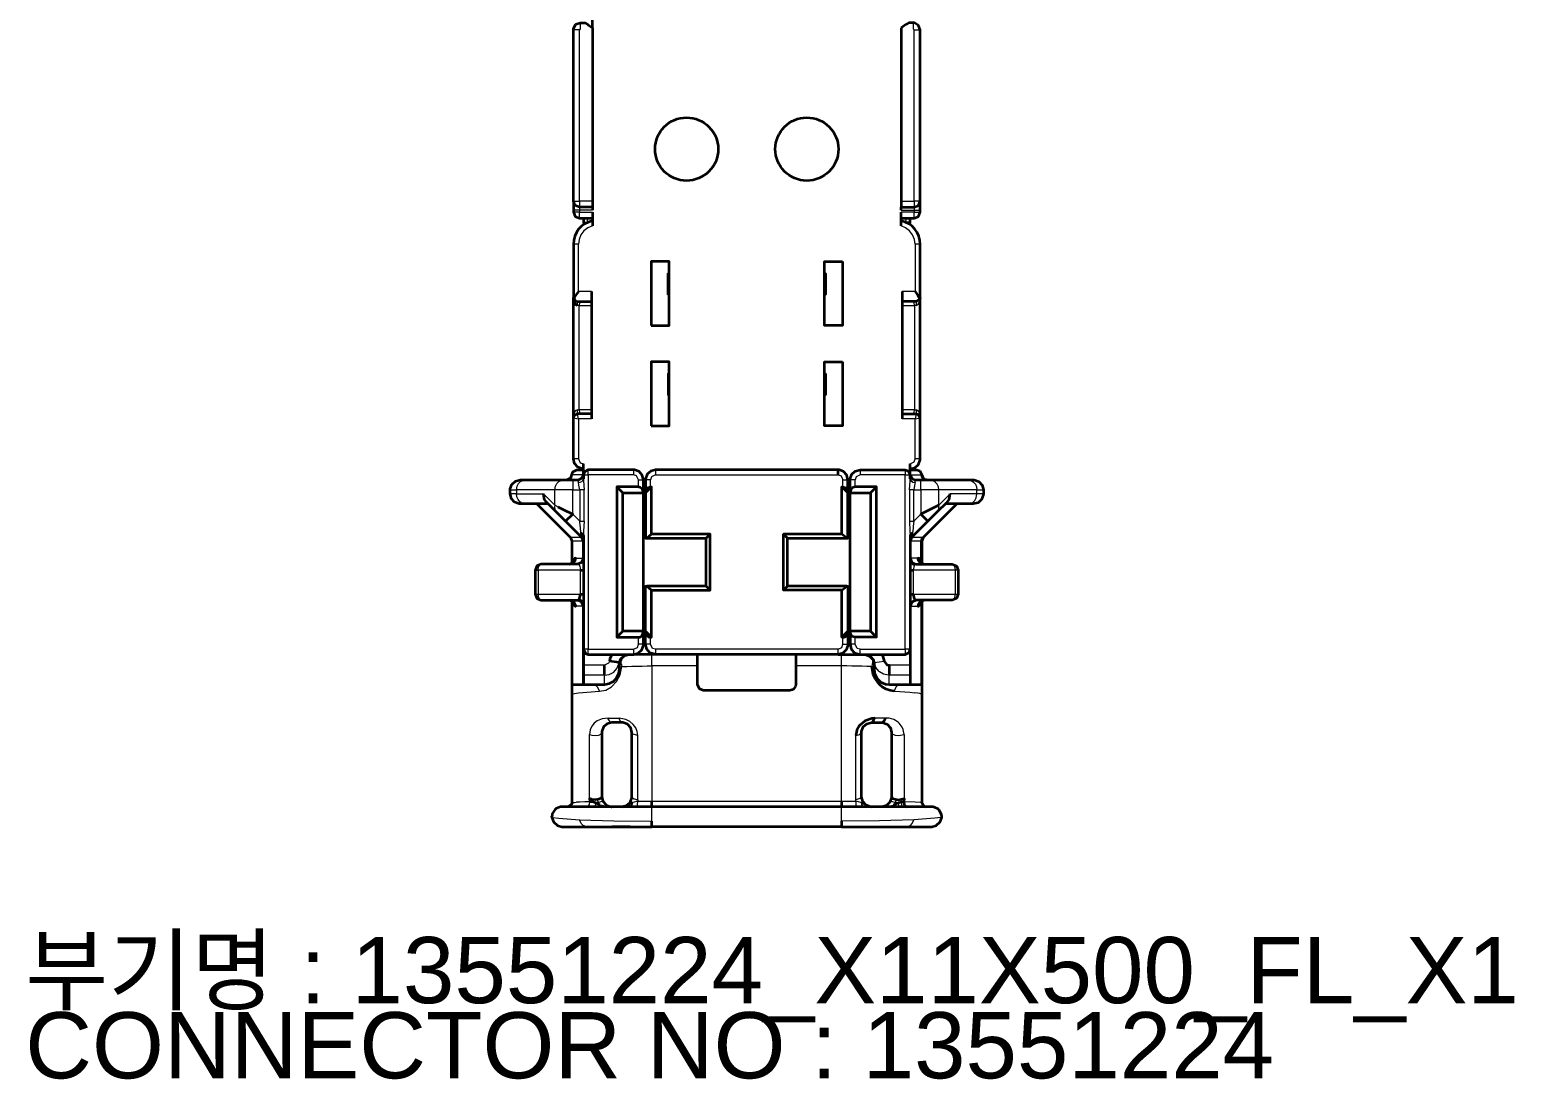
# Model space of a CAD drawing. Header units: millimetres. Extents: x 0 to 174, y 0 to 33.
# Drawn here: x 22.317 to 25.233, y 19.304 to 21.365 of the extents above; entities that cross this region are included whole.
import ezdxf

# ---------------------------------------------------------------- set-up
doc = ezdxf.new("R2010")
doc.units = ezdxf.units.MM
doc.layers.add('CAPTION_LLM_TEXT', color=7, linetype='Continuous')
doc.layers.add('PDF_Geomertry', color=7, linetype='Continuous', true_color=0x405f80)
doc.styles.get("Standard").update_dxf_attribs({"font": 'arial.ttf'})

# ---------------------------------------------------------------- blocks, each defined once
blk = doc.blocks.new('SYM_13551224_003')
at = {"layer": 'PDF_Geomertry', "color": 7, "lineweight": 35}
for points in [[(-0.2676, -0.4551), (-0.2676, -0.4567), (-0.2676, -0.7953), (-0.2676, -0.8071), (-0.2932, -0.8071), (-0.3015, -0.8036), (-0.305, -0.7953), (-0.305, -0.4586), (-0.3047, -0.456), (-0.3, -0.4479), (-0.2913, -0.4449), (-0.2838, -0.4449), (-0.2832, -0.4449), (-0.2822, -0.4453), (-0.2767, -0.4485), (-0.2754, -0.4493), (-0.2676, -0.4551), (-0.2676, -0.2608)], [(-0.305, -0.7953), (-0.305, -0.8129), (-0.305, -0.8169), (-0.3015, -0.8253), (-0.2932, -0.8287), (-0.2676, -0.8287)], [(-0.2676, -0.8071), (-0.2676, -0.8129)], [(0.3387, -0.8287), (0.3643, -0.8287), (0.3726, -0.8253), (0.3761, -0.8169), (0.3761, -0.8129), (0.3761, -0.7953)], [(0.3387, -0.8129), (0.3387, -0.8071)], [(-0.2853, -0.8287), (-0.2853, -0.8367), (-0.2846, -0.841)], [(-0.2676, -0.8169), (-0.2676, -0.8439)], [(0.3387, -0.8439), (0.3387, -0.8169)], [(0.3557, -0.841), (0.3564, -0.8367), (0.3564, -0.8287)], [(-0.1171, -0.9783), (-0.119, -0.9783), (-0.119, -0.9369), (-0.1171, -0.9369)], [(0.1881, -0.9369), (0.19, -0.9369), (0.19, -0.9783), (0.1881, -0.9783)], [(-0.2696, -1.2126), (-0.2971, -1.2126), (-0.3042, -1.2169), (-0.305, -1.2204), (-0.305, -0.9843), (-0.3006, -0.9912), (-0.2971, -0.9921), (-0.2696, -0.9921)], [(-0.2951, -0.9725), (-0.3006, -0.9801), (-0.3044, -0.9871)], [(-0.2696, -0.9724), (-0.2696, -1.2224)], [(0.3407, -0.9724), (0.3407, -1.2224)], [(0.3407, -1.2126), (0.3682, -1.2126), (0.3717, -1.2133), (0.3761, -1.2204), (0.3761, -0.9843), (0.3753, -0.9876), (0.3682, -0.9921), (0.3407, -0.9921)], [(0.3663, -0.9724), (0.3715, -0.9801), (0.3756, -0.9871)], [(-0.2971, -1), (-0.3007, -0.9982), (-0.3036, -0.9933)], [(-0.1171, -1.1339), (-0.119, -1.1339), (-0.119, -1.1751), (-0.1171, -1.1751)], [(0.1881, -1.1339), (0.19, -1.1339), (0.19, -1.1751), (0.1881, -1.1751)], [(-0.2853, -1.3208), (-0.2874, -1.3207), (-0.2962, -1.3175), (-0.3026, -1.3104), (-0.305, -1.3011), (-0.305, -1.2204)], [(0.3564, -1.3208), (0.3657, -1.3185), (0.3728, -1.3121), (0.376, -1.3032), (0.3761, -1.3011), (0.3761, -1.2204)], [(-0.2296, -1.685), (-0.1869, -1.685), (-0.1776, -1.6826), (-0.1706, -1.6762), (-0.1674, -1.6674), (-0.1672, -1.6653), (-0.1672, -1.6397), (-0.1672, -1.3681), (-0.1672, -1.3425), (-0.1696, -1.3332), (-0.176, -1.3261), (-0.1849, -1.3229), (-0.1869, -1.3228), (-0.2756, -1.3228), (-0.2833, -1.3268), (-0.2853, -1.3326), (-0.2853, -1.311)], [(0.2904, -1.3562), (0.2482, -1.3562), (0.2463, -1.3565), (0.2444, -1.3571), (0.2428, -1.3582), (0.24, -1.3614), (0.2383, -1.3681), (0.2383, -1.3425), (0.2383, -1.3406), (0.2417, -1.3315), (0.2487, -1.3251), (0.2579, -1.3228), (0.3465, -1.3228), (0.3525, -1.3247), (0.3564, -1.3326), (0.3564, -1.311)], [(-0.3542, -1.3897), (-0.3989, -1.3897), (-0.4093, -1.3897), (-0.4114, -1.3896), (-0.4203, -1.3864), (-0.4267, -1.3793), (-0.429, -1.37), (-0.429, -1.3622), (-0.4289, -1.3601), (-0.4257, -1.3512), (-0.4186, -1.3449), (-0.4093, -1.3425), (-0.3989, -1.3425), (-0.3239, -1.3425), (-0.3062, -1.3425), (-0.2951, -1.3425), (-0.2874, -1.3386), (-0.2853, -1.3326), (-0.2853, -1.3401)], [(-0.3165, -1.3424), (-0.3178, -1.3425), (-0.31, -1.3386), (-0.3079, -1.3326), (-0.306, -1.3268), (-0.2981, -1.3228), (-0.2968, -1.3228), (-0.2853, -1.3228)], [(0.2147, -1.3326), (0.2147, -1.3228), (0.1129, -1.3228), (-0.0419, -1.3228), (-0.1436, -1.3228), (-0.1529, -1.3251), (-0.16, -1.3315), (-0.1632, -1.3406), (-0.1633, -1.3425), (-0.1633, -1.3681), (-0.1615, -1.3614), (-0.1588, -1.3582), (-0.1571, -1.3571), (-0.1553, -1.3565), (-0.1535, -1.3562), (-0.1515, -1.3562), (-0.1633, -1.3681), (-0.1633, -1.4567), (-0.161, -1.4567)], [(0.2319, -1.4567), (0.2343, -1.4567), (0.2343, -1.3681), (0.2225, -1.3562), (0.2244, -1.3562), (0.23, -1.3583), (0.2315, -1.3597), (0.2336, -1.3636), (0.2343, -1.3681), (0.2343, -1.3425), (0.2321, -1.3332), (0.2257, -1.3261), (0.2167, -1.3229), (0.2147, -1.3228)], [(0.3564, -1.3228), (0.3679, -1.3228), (0.3692, -1.3228), (0.3751, -1.3247), (0.379, -1.3326), (0.3829, -1.3406), (0.3889, -1.3425), (0.3876, -1.3424)], [(0.3564, -1.3401), (0.3564, -1.3326), (0.3603, -1.3406), (0.3663, -1.3425), (0.3774, -1.3425), (0.395, -1.3425), (0.47, -1.3425), (0.4804, -1.3425), (0.4824, -1.3426), (0.4914, -1.3458), (0.4978, -1.3529), (0.5001, -1.3622), (0.5001, -1.37), (0.5, -1.3721), (0.4968, -1.381), (0.4897, -1.3874), (0.4804, -1.3897), (0.47, -1.3897), (0.4253, -1.3897)], [(-0.2853, -1.4628), (-0.2882, -1.4557), (-0.3201, -1.4237), (-0.3378, -1.4061), (-0.3586, -1.3853), (-0.3619, -1.3807), (-0.3636, -1.37)], [(-0.2076, -1.3681), (-0.1672, -1.3681), (-0.1694, -1.3607), (-0.1703, -1.3597), (-0.1735, -1.3574), (-0.1758, -1.3564), (-0.1771, -1.3562), (-0.2194, -1.3562), (-0.2194, -1.6515), (-0.1771, -1.6515), (-0.1751, -1.6514), (-0.1733, -1.6507), (-0.1717, -1.6496), (-0.1689, -1.6464), (-0.1672, -1.6397), (-0.2076, -1.6397), (-0.2194, -1.6515)], [(-0.2076, -1.6397), (-0.2076, -1.3681), (-0.2194, -1.3562)], [(-0.1515, -1.6515), (-0.1515, -1.559), (-0.0363, -1.559), (-0.0363, -1.4487), (-0.1515, -1.4487), (-0.1515, -1.3562)], [(0.2225, -1.4487), (0.2225, -1.3562)], [(0.2904, -1.6515), (0.2904, -1.3562), (0.2786, -1.3681)], [(0.4125, -1.3922), (0.3774, -1.4099), (0.3913, -1.4237), (0.4089, -1.4061), (0.4297, -1.3853), (0.4331, -1.3807), (0.4347, -1.37)], [(-0.3768, -1.3897), (-0.3108, -1.4557), (-0.3079, -1.4628), (-0.3079, -1.5067)], [(-0.3354, -1.3953), (-0.3263, -1.3999), (-0.3062, -1.4099), (-0.3201, -1.4237)], [(0.4479, -1.3897), (0.3819, -1.4557), (0.379, -1.4628), (0.379, -1.5067)], [(0.3913, -1.4237), (0.3593, -1.4557), (0.3564, -1.4628)], [(-0.29, -1.4469), (-0.2892, -1.4472), (-0.2861, -1.4497), (-0.2853, -1.4521), (-0.2853, -1.4586), (-0.2853, -1.6494), (-0.2853, -1.6535), (-0.2853, -1.6732), (-0.2853, -1.6751), (-0.2814, -1.6831), (-0.2756, -1.685), (-0.24, -1.685), (-0.2296, -1.685), (-0.2333, -1.694), (-0.2343, -1.6983)], [(-0.1515, -1.4487), (-0.161, -1.4567), (-0.0442, -1.4567), (-0.0363, -1.4487)], [(-0.0442, -1.5511), (-0.0442, -1.4567)], [(0.2225, -1.6515), (0.2225, -1.559), (0.1074, -1.559), (0.1074, -1.4487)], [(0.1074, -1.559), (0.1153, -1.5511), (0.1153, -1.4567)], [(0.3611, -1.4469), (0.3601, -1.4472), (0.3572, -1.4497), (0.3564, -1.4521), (0.3564, -1.4586), (0.3564, -1.6535), (0.3564, -1.6732), (0.3564, -1.6751)], [(-0.2853, -1.4961), (-0.2887, -1.5043), (-0.2971, -1.5079), (-0.3681, -1.5079), (-0.3764, -1.5114), (-0.3799, -1.5197), (-0.3799, -1.5669), (-0.3764, -1.5753), (-0.3681, -1.5787), (-0.2971, -1.5787), (-0.2947, -1.5778), (-0.2931, -1.5757), (-0.291, -1.5669), (-0.2853, -1.5669)], [(-0.3065, -1.5053), (-0.3122, -1.5079), (-0.3078, -1.5071), (-0.3042, -1.5046), (-0.3015, -1.5011), (-0.3004, -1.4961), (-0.3029, -1.4969), (-0.3049, -1.4992), (-0.3065, -1.5028)], [(0.3564, -1.4961), (0.3599, -1.5044), (0.3682, -1.5079), (0.439, -1.5079), (0.4474, -1.5112), (0.4508, -1.5197), (0.4508, -1.5669), (0.4475, -1.5753), (0.439, -1.5787), (0.3682, -1.5787)], [(0.3786, -1.5062), (0.3776, -1.5028), (0.3758, -1.499), (0.374, -1.4969), (0.3715, -1.4961), (0.3724, -1.5004), (0.3747, -1.5042), (0.3783, -1.5068), (0.3832, -1.5079)], [(0.3776, -1.5053), (0.3832, -1.5078)], [(-0.291, -1.5197), (-0.2853, -1.5197)], [(0.3564, -1.5197), (0.3621, -1.5197)], [(0.2319, -1.5511), (0.2343, -1.5511), (0.2343, -1.6397), (0.2343, -1.6653), (0.2343, -1.6674), (0.231, -1.6762), (0.2239, -1.6826), (0.2147, -1.685), (-0.1436, -1.685), (-0.1456, -1.6849), (-0.1546, -1.6817), (-0.161, -1.6746), (-0.1633, -1.6653), (-0.1633, -1.6397), (-0.1633, -1.5511), (-0.161, -1.5511)], [(-0.0363, -1.559), (-0.0442, -1.5511), (-0.161, -1.5511), (-0.1515, -1.559)], [(0.2225, -1.559), (0.2319, -1.5511), (0.1153, -1.5511)], [(0.3564, -1.5669), (0.3621, -1.5669), (0.3642, -1.5757), (0.3658, -1.5778), (0.3682, -1.5787), (0.3599, -1.5822), (0.3564, -1.5906)], [(-0.3065, -1.5839), (-0.304, -1.5885), (-0.3017, -1.5903), (-0.3004, -1.5906), (-0.3039, -1.5821), (-0.3122, -1.5787), (-0.3065, -1.5812)], [(-0.3079, -1.58), (-0.3079, -1.6535), (-0.3079, -1.6732), (-0.3079, -1.685), (-0.3079, -1.744), (-0.3065, -1.744), (-0.2867, -1.744), (-0.2853, -1.744)], [(-0.2853, -1.5906), (-0.2889, -1.5821), (-0.2971, -1.5787)], [(0.3776, -1.5812), (0.3832, -1.5787), (0.3789, -1.5796), (0.3751, -1.5819), (0.3726, -1.5856), (0.3715, -1.5906), (0.3732, -1.5901), (0.3743, -1.5893), (0.3776, -1.5839), (0.3786, -1.5803)], [(0.379, -1.58), (0.379, -1.6535), (0.379, -1.6732), (0.379, -1.744), (0.379, -1.7461), (0.379, -1.7482), (0.379, -1.7508), (0.379, -1.7637), (0.379, -1.9764), (0.3836, -1.9835), (0.3869, -1.9843)], [(0.2786, -1.6397), (0.2904, -1.6515), (0.2482, -1.6515), (0.2426, -1.6496), (0.2411, -1.6481), (0.239, -1.6443), (0.2383, -1.6397), (0.2383, -1.6653), (0.2406, -1.6746), (0.2469, -1.6817), (0.256, -1.6849), (0.2579, -1.685)], [(-0.2853, -1.6751), (-0.2853, -1.7018), (-0.2853, -1.7065), (-0.2853, -1.7261), (-0.2853, -1.7435), (-0.2853, -1.744), (-0.244, -1.744), (-0.2344, -1.7425), (-0.2258, -1.7379), (-0.2193, -1.7307), (-0.2154, -1.7218), (-0.2144, -1.7146), (-0.2144, -1.7142), (-0.2144, -1.7047), (-0.2149, -1.7015), (-0.2118, -1.6939), (-0.2047, -1.6875), (-0.1954, -1.685)], [(-0.1947, -1.685), (-0.204, -1.6874), (-0.2111, -1.6937), (-0.2143, -1.7028), (-0.2144, -1.7047)], [(-0.1436, -1.685), (-0.1869, -1.685)], [(0.1319, -1.685), (0.1319, -1.7078), (0.1319, -1.744), (0.1314, -1.7483), (0.1269, -1.754), (0.1201, -1.7558), (-0.0492, -1.7558), (-0.0575, -1.7525), (-0.061, -1.744), (-0.061, -1.7078), (-0.061, -1.685)], [(0.2147, -1.685), (0.2579, -1.685), (0.3006, -1.685), (0.3026, -1.6889), (0.3054, -1.6983), (0.3106, -1.7054), (0.315, -1.7065), (0.315, -1.7261)], [(0.2658, -1.685), (0.2678, -1.6851), (0.2768, -1.6883), (0.2832, -1.6954), (0.2856, -1.7047), (0.2856, -1.7142), (0.2856, -1.7146), (0.2871, -1.7242), (0.2918, -1.7326), (0.2989, -1.7393), (0.3078, -1.7432), (0.315, -1.744), (0.3564, -1.744), (0.3578, -1.744), (0.3776, -1.744), (0.379, -1.744)], [(0.2665, -1.685), (0.2732, -1.6864), (0.2792, -1.6899), (0.2835, -1.6951), (0.286, -1.7015), (0.2856, -1.7047)], [(0.3006, -1.685), (0.3111, -1.685), (0.3465, -1.685), (0.3544, -1.6811), (0.3564, -1.6751), (0.3564, -1.7065), (0.3564, -1.7261), (0.3564, -1.7435), (0.3564, -1.744)], [(-0.244, -1.7261), (-0.244, -1.7065)], [(-0.2149, -1.7012), (-0.2343, -1.6982)], [(0.3249, -1.7575), (0.3171, -1.7562), (0.3096, -1.7536), (0.3022, -1.7492), (0.2956, -1.7432), (0.2889, -1.7346), (0.284, -1.7246), (0.2811, -1.709)], [(-0.3079, -1.744), (-0.3079, -1.7458), (-0.3079, -1.7508), (-0.3079, -1.7586), (-0.3079, -1.7603), (-0.3079, -1.7637), (-0.3079, -1.9764), (-0.3087, -1.9796), (-0.3158, -1.9843)], [(0.125, -1.7549), (0.1289, -1.7521)], [(-0.1889, -1.976), (-0.1969, -1.9808), (-0.2031, -1.9833), (-0.2096, -1.9843), (-0.2003, -1.9819), (-0.1932, -1.9756), (-0.19, -1.9665), (-0.1899, -1.9646), (-0.1899, -1.8386), (-0.1922, -1.8293), (-0.1986, -1.8222), (-0.2075, -1.819), (-0.2096, -1.8189), (-0.2292, -1.8189), (-0.2385, -1.8212), (-0.2456, -1.8276), (-0.2488, -1.8365), (-0.2489, -1.8386), (-0.2489, -1.9646), (-0.2506, -1.9674), (-0.255, -1.9694), (-0.2618, -1.9704), (-0.2686, -1.9699), (-0.2735, -1.9682), (-0.2729, -1.9743)], [(0.2806, -1.8189), (0.2818, -1.8186), (0.2826, -1.8181), (0.284, -1.8165), (0.2862, -1.8104), (0.281, -1.811), (0.2679, -1.8158), (0.2572, -1.8249), (0.2517, -1.834), (0.2496, -1.8443)], [(0.2665, -1.98), (0.2756, -1.9836), (0.2806, -1.9843), (0.2786, -1.9842), (0.2697, -1.9808), (0.2632, -1.9737), (0.261, -1.9646), (0.261, -1.8386), (0.261, -1.8365), (0.2643, -1.8276), (0.2714, -1.8212), (0.2806, -1.8189), (0.3003, -1.8189), (0.3022, -1.819), (0.3112, -1.8222), (0.3176, -1.8293), (0.32, -1.8386), (0.32, -1.9646), (0.3199, -1.9662), (0.3168, -1.9753), (0.3099, -1.9818), (0.3011, -1.9842)], [(0.3003, -1.8189), (0.3019, -1.8186), (0.3049, -1.8164), (0.3078, -1.81)], [(-0.2533, -1.9806), (-0.2599, -1.9774), (-0.2617, -1.9764), (-0.2674, -1.9743), (-0.2728, -1.9743)], [(-0.2489, -1.9646), (-0.2469, -1.9732)], [(-0.2468, -1.9735), (-0.2406, -1.9807), (-0.2389, -1.9817), (-0.23, -1.9842), (-0.2292, -1.9843)], [(-0.1506, -1.9843), (-0.1506, -1.9731)], [(0.2215, -1.9731), (0.2215, -1.9843)], [(0.32, -1.9646), (0.32, -1.9651), (0.3203, -1.9657), (0.3211, -1.9668), (0.3224, -1.9679), (0.3268, -1.9696), (0.3335, -1.9704), (0.3446, -1.9682), (0.3439, -1.9743)], [(0.3243, -1.9806), (0.331, -1.9774), (0.3329, -1.9762), (0.3387, -1.9743), (0.3439, -1.9743), (0.3444, -1.9797), (0.3465, -1.9826), (0.3479, -1.9836), (0.35, -1.9842)], [(0.2215, -2.0122), (0.2215, -2.0236), (0.3496, -2.0236), (0.3988, -2.0236), (0.4075, -2.0212), (0.4153, -2.014), (0.4183, -2.0054), (0.4185, -2.0039), (0.4178, -1.9992), (0.4133, -1.9908), (0.4118, -1.9892), (0.4033, -1.9847), (0.4011, -1.9844), (0.3988, -1.9843), (0.2215, -1.9843), (-0.1506, -1.9843), (-0.3276, -1.9843), (-0.33, -1.9844), (-0.3389, -1.9878), (-0.3415, -1.99), (-0.3465, -1.9982), (-0.3468, -1.9992), (-0.3469, -2.0001), (-0.3474, -2.0039), (-0.3472, -2.0054), (-0.3443, -2.014), (-0.3364, -2.0212), (-0.3276, -2.0236), (-0.2785, -2.0236), (-0.1506, -2.0236)], [(-0.3474, -2.0039), (-0.3474, -2.0029)], [(-0.2093, -1.9842), (-0.2096, -1.9843)], [(0.2804, -1.9842), (0.2806, -1.9843)], [(-0.1936, -2.0236), (-0.2292, -2.0236)], [(0.2215, -2.0236), (-0.1506, -2.0236), (-0.1506, -2.0122)], [(0.2647, -2.0236), (0.3003, -2.0236)]]:
    blk.add_lwpolyline(points, dxfattribs=at)
at = {"layer": 'PDF_Geomertry', "color": 7, "lineweight": 13}
for points in [[(-0.305, -0.7953), (-0.3046, -0.7953), (-0.2932, -0.7953), (-0.2932, -0.4586), (-0.305, -0.4586)], [(-0.2913, -0.4449), (-0.2913, -0.4567), (-0.2932, -0.4586)], [(0.3387, -0.7953), (0.3643, -0.7953), (0.3643, -0.4586)], [(0.3624, -0.4449), (0.3624, -0.4567), (0.3643, -0.4586), (0.3761, -0.4586)], [(-0.2676, -0.7953), (-0.2932, -0.7953), (-0.2932, -0.8071), (-0.2932, -0.8129), (-0.305, -0.8129)], [(-0.2676, -0.8129), (-0.2932, -0.8129), (-0.2932, -0.8169), (-0.2676, -0.8169)], [(0.3387, -0.8129), (0.3643, -0.8129), (0.3643, -0.8169), (0.3387, -0.8169)], [(0.3761, -0.7953), (0.3674, -0.7953), (0.3643, -0.7953), (0.3643, -0.8071), (0.3643, -0.8129), (0.3761, -0.8129)], [(-0.2932, -0.8287), (-0.2932, -0.8169), (-0.305, -0.8169)], [(-0.2676, -0.8439), (-0.2767, -0.8476), (-0.2843, -0.8536), (-0.2903, -0.8614), (-0.2939, -0.8704), (-0.2951, -0.8799)], [(-0.2853, -0.8367), (-0.2775, -0.8367), (-0.2775, -0.8287)], [(-0.2775, -0.8367), (-0.2767, -0.8367)], [(0.3761, -0.8799), (0.3663, -0.8799), (0.365, -0.8703), (0.3612, -0.8612), (0.3553, -0.8535), (0.3475, -0.8475), (0.3387, -0.8439)], [(0.3485, -0.8367), (0.3478, -0.8367)], [(0.3564, -0.8367), (0.3485, -0.8367), (0.3485, -0.8287)], [(0.3643, -0.8287), (0.3643, -0.8169), (0.3761, -0.8169)], [(-0.2696, -0.9724), (-0.2951, -0.9724), (-0.2951, -0.8799), (-0.305, -0.8799)], [(0.3663, -0.8799), (0.3663, -0.9724), (0.3407, -0.9724)], [(-0.305, -0.9842), (-0.3036, -0.9933)], [(0.3682, -1), (0.3724, -0.9975), (0.374, -0.9949), (0.3757, -0.989), (0.3761, -0.9843)], [(-0.2971, -1.2047), (-0.3014, -1.2071), (-0.3029, -1.2099), (-0.3046, -1.2157), (-0.305, -1.2204), (-0.2951, -1.2224), (-0.2971, -1.2126), (-0.2971, -1.2047), (-0.2939, -1.2047), (-0.2939, -1), (-0.2971, -1), (-0.2971, -0.9921)], [(-0.2907, -0.9921), (-0.2911, -0.9921), (-0.2914, -0.9922), (-0.2919, -0.9928), (-0.2931, -0.9944), (-0.2939, -1), (-0.2696, -1)], [(0.3407, -1), (0.365, -1), (0.364, -0.9944), (0.3631, -0.9928), (0.3618, -0.9921)], [(0.3682, -0.9921), (0.3682, -1), (0.365, -1), (0.365, -1.2047), (0.3682, -1.2047), (0.3682, -1.2126), (0.3663, -1.2224), (0.3761, -1.2204), (0.3756, -1.215), (0.374, -1.2097), (0.3713, -1.206), (0.3682, -1.2047)], [(-0.2696, -1.2224), (-0.2951, -1.2224), (-0.2951, -1.3011), (-0.305, -1.3011)], [(-0.2696, -1.2047), (-0.2939, -1.2047), (-0.2931, -1.2103), (-0.2919, -1.2119), (-0.2907, -1.2126)], [(0.3618, -1.2126), (0.3621, -1.2125), (0.3625, -1.2125), (0.3631, -1.2119), (0.364, -1.2103), (0.365, -1.2047), (0.3407, -1.2047)], [(0.3761, -1.3011), (0.3663, -1.3011), (0.3663, -1.2224), (0.3407, -1.2224)], [(-0.2951, -1.3011), (-0.2913, -1.309), (-0.2853, -1.311)], [(0.3564, -1.311), (0.3643, -1.3071), (0.3663, -1.3011)], [(-0.3164, -1.3425), (-0.3144, -1.3424), (-0.3126, -1.3418), (-0.311, -1.3408), (-0.3082, -1.3382), (-0.3065, -1.3326), (-0.3079, -1.3326)], [(-0.2853, -1.3276), (-0.2864, -1.33), (-0.2867, -1.3326), (-0.3065, -1.3326), (-0.3049, -1.3272), (-0.3022, -1.3244), (-0.3006, -1.3236), (-0.2988, -1.3231), (-0.2968, -1.3228)], [(-0.2965, -1.3425), (-0.2946, -1.3424), (-0.2928, -1.3418), (-0.2911, -1.3408), (-0.2883, -1.3382), (-0.2867, -1.3326), (-0.2853, -1.3326), (-0.2756, -1.3326), (-0.2756, -1.3228)], [(-0.2951, -1.3475), (-0.2914, -1.3469), (-0.2882, -1.3454), (-0.2869, -1.3443), (-0.2861, -1.3431), (-0.2853, -1.3401), (-0.2851, -1.344), (-0.284, -1.3622)], [(-0.1771, -1.3562), (-0.1771, -1.3425), (-0.181, -1.3346), (-0.1869, -1.3326), (-0.2756, -1.3326), (-0.2756, -1.6494), (-0.2756, -1.6535), (-0.2756, -1.6732), (-0.2756, -1.6751), (-0.24, -1.6751), (-0.1869, -1.6751), (-0.179, -1.6712), (-0.1771, -1.6653), (-0.1771, -1.6515)], [(-0.1869, -1.3228), (-0.1869, -1.3326)], [(-0.1436, -1.3228), (-0.1436, -1.3326), (-0.1515, -1.3367), (-0.1535, -1.3425), (-0.1633, -1.3425)], [(-0.1436, -1.3326), (-0.0363, -1.3326), (-0.0304, -1.3326), (0.1015, -1.3326), (0.1074, -1.3326), (0.1169, -1.3326), (0.2147, -1.3326), (0.2206, -1.3346), (0.2244, -1.3425), (0.2343, -1.3425)], [(0.2579, -1.3228), (0.2579, -1.3326), (0.2501, -1.3367), (0.2482, -1.3425)], [(0.3465, -1.3228), (0.3465, -1.3326), (0.2579, -1.3326)], [(0.3564, -1.6751), (0.3492, -1.6751), (0.3465, -1.6751), (0.3465, -1.6732), (0.3465, -1.6535), (0.3465, -1.3326), (0.3564, -1.3326), (0.3578, -1.3326), (0.3575, -1.33), (0.3564, -1.3276)], [(0.3663, -1.3475), (0.3658, -1.3504), (0.3643, -1.3575), (0.3636, -1.3622), (0.3774, -1.3622), (0.3774, -1.4099), (0.3636, -1.4236), (0.3636, -1.3622), (0.3551, -1.3622), (0.3561, -1.345), (0.3564, -1.3401), (0.3575, -1.3435), (0.3618, -1.3467), (0.3663, -1.3475), (0.3663, -1.3425)], [(0.3676, -1.3425), (0.3639, -1.3418), (0.3621, -1.3408), (0.3607, -1.3396), (0.3586, -1.3364), (0.3578, -1.3326), (0.3776, -1.3326), (0.3783, -1.3364), (0.3806, -1.3396), (0.3874, -1.3425)], [(0.3679, -1.3228), (0.3717, -1.3236), (0.3733, -1.3244), (0.3747, -1.3257), (0.3769, -1.3289), (0.3776, -1.3326), (0.379, -1.3326)], [(-0.429, -1.3622), (-0.4165, -1.3622), (-0.4165, -1.37), (-0.429, -1.37)], [(-0.3354, -1.3953), (-0.3415, -1.3922), (-0.3415, -1.3622), (-0.4165, -1.3622), (-0.4151, -1.3546), (-0.4125, -1.3496), (-0.4086, -1.3457), (-0.404, -1.3433), (-0.3989, -1.3425)], [(-0.3989, -1.3897), (-0.4053, -1.3885), (-0.4099, -1.3856), (-0.4135, -1.3812), (-0.4157, -1.376), (-0.4165, -1.37), (-0.3636, -1.37), (-0.3415, -1.3922), (-0.3418, -1.3962), (-0.3414, -1.4), (-0.34, -1.4033), (-0.3378, -1.4061)], [(-0.3551, -1.3897), (-0.2896, -1.4557), (-0.2882, -1.4557), (-0.29, -1.4469), (-0.2903, -1.4454), (-0.291, -1.4356), (-0.2921, -1.4258), (-0.2925, -1.4236), (-0.3062, -1.4099), (-0.3062, -1.3622), (-0.3415, -1.3622), (-0.3401, -1.3546), (-0.3374, -1.3496), (-0.3336, -1.3457), (-0.3289, -1.3433), (-0.3239, -1.3425)], [(-0.3062, -1.3425), (-0.3062, -1.3622), (-0.2925, -1.3622), (-0.2925, -1.4236), (-0.284, -1.4236), (-0.2849, -1.4428), (-0.2853, -1.4521)], [(-0.284, -1.4236), (-0.284, -1.3622), (-0.2925, -1.3622), (-0.2929, -1.359), (-0.2943, -1.3528), (-0.2951, -1.3475), (-0.2951, -1.3425)], [(-0.1771, -1.3425), (-0.1672, -1.3425)], [(-0.1535, -1.3562), (-0.1535, -1.3425)], [(0.2244, -1.3562), (0.2244, -1.3425)], [(0.2482, -1.3562), (0.2482, -1.3425), (0.2383, -1.3425)], [(0.3551, -1.3622), (0.3551, -1.4236), (0.3636, -1.4236), (0.3622, -1.4333), (0.3621, -1.4356), (0.3621, -1.4371), (0.3611, -1.4469), (0.3593, -1.4557), (0.3607, -1.4557), (0.4262, -1.3897)], [(0.47, -1.3897), (0.475, -1.3889), (0.4797, -1.3865), (0.4836, -1.3826), (0.4862, -1.3776), (0.4876, -1.37), (0.4347, -1.37), (0.4125, -1.3922), (0.4125, -1.3622), (0.3774, -1.3622), (0.3774, -1.3425)], [(0.47, -1.3425), (0.4764, -1.3437), (0.4808, -1.3467), (0.4844, -1.351), (0.4868, -1.3562), (0.4876, -1.3622), (0.4125, -1.3622), (0.4118, -1.3562), (0.4094, -1.351), (0.4058, -1.3467), (0.4012, -1.3437), (0.395, -1.3425)], [(0.5001, -1.37), (0.4876, -1.37), (0.4876, -1.3622), (0.5001, -1.3622)], [(-0.2853, -1.4628), (-0.2867, -1.4628), (-0.2875, -1.4589), (-0.2896, -1.4557), (-0.3094, -1.4557), (-0.375, -1.3897)], [(0.4461, -1.3897), (0.3806, -1.4557), (0.3819, -1.4557)], [(0.4089, -1.4061), (0.411, -1.4033), (0.4124, -1.4), (0.4129, -1.3962), (0.4125, -1.3922)], [(0.3551, -1.4236), (0.356, -1.4428), (0.3564, -1.4521)], [(-0.3004, -1.4961), (-0.2867, -1.4961), (-0.2867, -1.4628), (-0.3065, -1.4628), (-0.3074, -1.4589), (-0.3094, -1.4557), (-0.3108, -1.4557)], [(0.379, -1.4628), (0.3776, -1.4628), (0.3783, -1.4589), (0.3806, -1.4557), (0.3607, -1.4557), (0.3586, -1.4589), (0.3578, -1.4628), (0.3564, -1.4628)], [(-0.3065, -1.5028), (-0.3065, -1.4628), (-0.3079, -1.4628)], [(0.3781, -1.5057), (0.3776, -1.5028), (0.3776, -1.4628), (0.3578, -1.4628), (0.3578, -1.4961), (0.3564, -1.4961)], [(-0.3799, -1.5197), (-0.3742, -1.5197), (-0.3742, -1.5669), (-0.291, -1.5669), (-0.291, -1.5197), (-0.3742, -1.5197), (-0.3732, -1.5131), (-0.3714, -1.5099), (-0.3704, -1.5087), (-0.3692, -1.5081), (-0.3681, -1.5079)], [(-0.3069, -1.5057), (-0.3065, -1.5028), (-0.3075, -1.5062)], [(-0.2985, -1.5079), (-0.2942, -1.5071), (-0.2904, -1.5046), (-0.2878, -1.5011), (-0.2867, -1.4961), (-0.2853, -1.4961)], [(-0.2971, -1.5079), (-0.2954, -1.5083), (-0.2944, -1.5092), (-0.2925, -1.5119), (-0.291, -1.5197)], [(0.3682, -1.5079), (0.3665, -1.5083), (0.3642, -1.5108), (0.3586, -1.5074), (0.3565, -1.5031), (0.3564, -1.5021)], [(0.3715, -1.4961), (0.3578, -1.4961), (0.3586, -1.5004), (0.361, -1.5042), (0.3646, -1.5068), (0.3696, -1.5079)], [(0.364, -1.5108), (0.3621, -1.5197), (0.3621, -1.5669), (0.4453, -1.5669), (0.4453, -1.5197), (0.3621, -1.5197)], [(0.4508, -1.5197), (0.4453, -1.5197), (0.4447, -1.5151), (0.4435, -1.5112), (0.4425, -1.5099), (0.4414, -1.5087), (0.4403, -1.5081), (0.439, -1.5079)], [(-0.3799, -1.5669), (-0.3742, -1.5669), (-0.3738, -1.5714), (-0.3724, -1.5753), (-0.3714, -1.5767), (-0.3704, -1.5778), (-0.3681, -1.5787)], [(0.439, -1.5787), (0.4403, -1.5785), (0.4414, -1.5778), (0.4425, -1.5767), (0.4442, -1.5735), (0.4453, -1.5669), (0.4508, -1.5669)], [(-0.3075, -1.5803), (-0.3065, -1.5839)], [(-0.3065, -1.744), (-0.3065, -1.685), (-0.3065, -1.6732), (-0.3065, -1.6535), (-0.3065, -1.5839), (-0.3069, -1.5808)], [(-0.2867, -1.744), (-0.2867, -1.685), (-0.2867, -1.6732), (-0.2867, -1.6535), (-0.2867, -1.5906), (-0.3004, -1.5906)], [(-0.2985, -1.5787), (-0.2935, -1.5799), (-0.29, -1.5824), (-0.2875, -1.5861), (-0.2867, -1.5906), (-0.2853, -1.5906)], [(-0.2931, -1.5757), (-0.2875, -1.5793), (-0.2854, -1.5835), (-0.2853, -1.5846)], [(0.3564, -1.5906), (0.3578, -1.5906), (0.3589, -1.5856), (0.3615, -1.5819), (0.3651, -1.5796), (0.3696, -1.5787)], [(0.3578, -1.744), (0.3578, -1.685), (0.3578, -1.6732), (0.3578, -1.6535), (0.3578, -1.5906), (0.3715, -1.5906)], [(0.3779, -1.5808), (0.3776, -1.5839), (0.3776, -1.6535), (0.3776, -1.6732), (0.3776, -1.685), (0.3776, -1.744)], [(-0.1436, -1.6751), (-0.1494, -1.6732), (-0.1535, -1.6653), (-0.1535, -1.6515)], [(0.2147, -1.6751), (0.2225, -1.6712), (0.2244, -1.6653), (0.2244, -1.6515)], [(0.2482, -1.6653), (0.2482, -1.6515)], [(-0.2756, -1.685), (-0.2756, -1.6751), (-0.285, -1.6751), (-0.2853, -1.6751)], [(-0.2537, -1.7575), (-0.2414, -1.755), (-0.23, -1.7487), (-0.22, -1.7385), (-0.2131, -1.7251), (-0.21, -1.709), (-0.2096, -1.709), (-0.1997, -1.7086), (-0.1899, -1.7083), (-0.18, -1.7081), (-0.1701, -1.7079), (-0.1603, -1.7078), (-0.1506, -1.7078), (-0.1506, -1.685)], [(-0.1869, -1.6751), (-0.1869, -1.685)], [(-0.1672, -1.6653), (-0.1771, -1.6653)], [(-0.1535, -1.6653), (-0.1633, -1.6653)], [(0.2147, -1.685), (0.2147, -1.6751), (-0.1436, -1.6751), (-0.1436, -1.685)], [(0.2811, -1.709), (0.2712, -1.7086), (0.2614, -1.7083), (0.2515, -1.7081), (0.2418, -1.7079), (0.2319, -1.7078), (0.2221, -1.7078), (0.2215, -1.7078), (0.2215, -1.685)], [(0.2244, -1.6653), (0.2343, -1.6653)], [(0.2579, -1.685), (0.2579, -1.6751), (0.2521, -1.6732), (0.2482, -1.6653), (0.2383, -1.6653)], [(0.2579, -1.6751), (0.3111, -1.6751), (0.3465, -1.6751), (0.3465, -1.685)], [(-0.2343, -1.6983), (-0.2361, -1.7026), (-0.244, -1.7065), (-0.2853, -1.7065)], [(-0.2144, -1.7142), (-0.2168, -1.7256), (-0.2201, -1.7315), (-0.2249, -1.7365), (-0.2307, -1.7403), (-0.2371, -1.7426), (-0.244, -1.7435), (-0.244, -1.7261), (-0.2853, -1.7261)], [(-0.244, -1.7261), (-0.2344, -1.7246), (-0.2258, -1.72), (-0.2193, -1.7128), (-0.2154, -1.7039), (-0.2149, -1.7015)], [(-0.2144, -1.7042), (-0.2104, -1.7047), (-0.21, -1.709), (-0.2144, -1.7083)], [(-0.2104, -1.7047), (-0.2121, -1.6954)], [(-0.061, -1.7078), (-0.1506, -1.7078), (-0.1506, -1.9731), (0.2215, -1.9731), (0.2215, -1.7078), (0.1319, -1.7078)], [(0.2815, -1.7047), (0.2811, -1.709), (0.2856, -1.7083)], [(0.2832, -1.6954), (0.2815, -1.7047), (0.2856, -1.7042)], [(0.2856, -1.7142), (0.2864, -1.721), (0.2887, -1.7274), (0.2925, -1.7331), (0.2975, -1.7378), (0.3036, -1.7411), (0.315, -1.7435), (0.315, -1.744)], [(0.2858, -1.7012), (0.3053, -1.6982)], [(0.3564, -1.7435), (0.315, -1.7435), (0.315, -1.7261), (0.3137, -1.7261), (0.3043, -1.7242), (0.296, -1.7192), (0.295, -1.7183), (0.289, -1.7107), (0.286, -1.7015)], [(0.3564, -1.7065), (0.315, -1.7065)], [(-0.3079, -1.7637), (-0.3079, -1.7636), (-0.3078, -1.7633), (-0.3075, -1.7631), (-0.3064, -1.7626), (-0.2946, -1.7604), (-0.2537, -1.7575), (-0.2567, -1.7503), (-0.2601, -1.7465), (-0.2667, -1.744)], [(-0.244, -1.744), (-0.244, -1.7435), (-0.2853, -1.7435)], [(0.3564, -1.7261), (0.315, -1.7261)], [(0.3376, -1.744), (0.3357, -1.7443), (0.3318, -1.746), (0.3285, -1.7493), (0.3249, -1.7575), (0.326, -1.7575), (0.3358, -1.7581), (0.3457, -1.7586), (0.3556, -1.7594), (0.3653, -1.7603)], [(0.379, -1.7637), (0.379, -1.7636), (0.3789, -1.7635), (0.3785, -1.7631), (0.3768, -1.7624), (0.3756, -1.7621), (0.371, -1.7611), (0.3653, -1.7604)], [(-0.2368, -1.81), (-0.2483, -1.8114), (-0.2582, -1.8157), (-0.264, -1.8201), (-0.2687, -1.826), (-0.2721, -1.8333), (-0.2735, -1.8422), (-0.2686, -1.8439), (-0.2618, -1.8444), (-0.255, -1.8435), (-0.2506, -1.8412), (-0.2489, -1.8386)], [(-0.2292, -1.8189), (-0.2311, -1.8185), (-0.2329, -1.8174), (-0.2364, -1.8115), (-0.2368, -1.81), (-0.2151, -1.8104)], [(-0.1785, -1.8443), (-0.1794, -1.8367), (-0.1824, -1.8293), (-0.1874, -1.8225), (-0.194, -1.8169), (-0.2018, -1.8129), (-0.2151, -1.8104), (-0.2149, -1.8119), (-0.2124, -1.8174), (-0.2106, -1.8187), (-0.2096, -1.8189)], [(0.3078, -1.81), (0.2862, -1.8104)], [(0.3446, -1.8422), (0.3429, -1.8326), (0.3408, -1.8278), (0.335, -1.8201), (0.3329, -1.8183), (0.3246, -1.8132), (0.3153, -1.8104), (0.3079, -1.81)], [(-0.2735, -1.9682), (-0.2735, -1.8422)], [(-0.1899, -1.9646), (-0.1899, -1.965), (-0.1894, -1.9661), (-0.1886, -1.9669), (-0.1858, -1.9686), (-0.1785, -1.9703), (-0.1785, -1.8443), (-0.1858, -1.8426), (-0.1886, -1.841), (-0.1894, -1.84), (-0.1899, -1.839), (-0.1899, -1.8386)], [(0.261, -1.9646), (0.2601, -1.9665), (0.259, -1.9675), (0.2578, -1.9683), (0.2496, -1.9703), (0.2496, -1.8443), (0.2578, -1.8424), (0.261, -1.8386)], [(0.32, -1.8386), (0.32, -1.8392), (0.3203, -1.8397), (0.3211, -1.8408), (0.3224, -1.8419), (0.3268, -1.8436), (0.3335, -1.8444), (0.3446, -1.8422), (0.3446, -1.9682)], [(-0.3072, -1.9761), (-0.3079, -1.9764)], [(-0.3072, -1.976), (-0.3057, -1.9758), (-0.3028, -1.9756), (-0.2992, -1.9753)], [(-0.279, -1.9842), (-0.2768, -1.9836), (-0.2754, -1.9826), (-0.2735, -1.9797), (-0.2728, -1.9743), (-0.2826, -1.9746), (-0.2925, -1.975), (-0.299, -1.9753)], [(-0.2617, -1.9764), (-0.2619, -1.9835), (-0.2621, -1.984), (-0.2622, -1.9842), (-0.2622, -1.9842), (-0.2622, -1.9843)], [(-0.2292, -1.9842), (-0.2325, -1.9842), (-0.2422, -1.9832), (-0.2518, -1.981), (-0.2533, -1.9806), (-0.2563, -1.9757), (-0.2599, -1.9774)], [(-0.2582, -1.97), (-0.2563, -1.9757), (-0.2485, -1.9731), (-0.2475, -1.9729), (-0.2472, -1.9731), (-0.2469, -1.9731), (-0.2469, -1.9732)], [(-0.2518, -1.981), (-0.2518, -1.9843)], [(-0.1785, -1.9703), (-0.1786, -1.9731), (-0.1881, -1.9756), (-0.1889, -1.976), (-0.1896, -1.9797), (-0.1925, -1.9833), (-0.1953, -1.9842)], [(-0.1801, -1.9842), (-0.1793, -1.9829), (-0.1789, -1.9804), (-0.1786, -1.9731), (-0.1506, -1.9731)], [(0.2215, -1.9731), (0.2497, -1.9731), (0.2496, -1.9703)], [(0.2597, -1.9758), (0.2504, -1.9732), (0.2497, -1.9731), (0.2499, -1.9804), (0.2504, -1.9829), (0.2511, -1.9842)], [(0.2596, -1.9758), (0.26, -1.976), (0.2607, -1.9797), (0.2635, -1.9833), (0.2664, -1.9842)], [(0.26, -1.976), (0.2629, -1.9778), (0.2665, -1.98)], [(0.3003, -1.9842), (0.3101, -1.9837), (0.3197, -1.9819), (0.3231, -1.981)], [(0.3181, -1.9732), (0.3181, -1.9731), (0.3182, -1.9731), (0.3186, -1.9729), (0.3194, -1.9731), (0.3274, -1.9757), (0.3293, -1.97)], [(0.3311, -1.9774), (0.3274, -1.9757), (0.3243, -1.9806), (0.3231, -1.981), (0.3231, -1.9843)], [(0.3329, -1.9762), (0.3332, -1.9833), (0.3333, -1.984), (0.3335, -1.9842), (0.3335, -1.9842)], [(0.3387, -1.9743), (0.3394, -1.9811), (0.3403, -1.9831), (0.3408, -1.9837), (0.3415, -1.9842), (0.3419, -1.9842)], [(0.379, -1.9764), (0.379, -1.9762), (0.379, -1.9762), (0.3789, -1.9762), (0.3775, -1.976), (0.366, -1.975), (0.3439, -1.9743)], [(-0.3474, -2.0039), (-0.3474, -2.004), (-0.3472, -2.0043), (-0.3468, -2.0044), (-0.3457, -2.005), (-0.3337, -2.0069), (-0.2928, -2.0097)], [(-0.2785, -2.0236), (-0.2857, -2.021), (-0.2894, -2.0171), (-0.2928, -2.0097), (-0.2254, -2.0117), (-0.1506, -2.0122), (-0.1506, -1.9843)], [(0.3496, -2.0236), (0.3568, -2.021), (0.3606, -2.0171), (0.3637, -2.0097), (0.2965, -2.0117), (0.2215, -2.0122), (0.2215, -1.9843)], [(0.4185, -2.0039), (0.4183, -2.004), (0.4182, -2.0043), (0.4179, -2.0044), (0.4168, -2.005), (0.4049, -2.0069), (0.3637, -2.0097)]]:
    blk.add_lwpolyline(points, dxfattribs=at)
at = {"layer": 'PDF_Geomertry', "color": 7, "lineweight": 35}
for points in [[(0.3387, -0.4551), (0.3387, -0.4567), (0.3387, -0.7953), (0.3387, -0.8071), (0.3643, -0.8071), (0.3726, -0.8036), (0.3761, -0.7953), (0.3761, -0.4586), (0.3729, -0.4499), (0.365, -0.4451), (0.3624, -0.4449), (0.3547, -0.4449), (0.3535, -0.4451), (0.3478, -0.4485), (0.3399, -0.4543)], [(-0.1525, -1.0393), (-0.1171, -1.0393), (-0.1171, -0.9133), (-0.1525, -0.9133)], [(0.2235, -0.9133), (0.2235, -1.0393), (0.1881, -1.0393), (0.1881, -0.9133)], [(-0.1525, -1.2362), (-0.1171, -1.2362), (-0.1171, -1.1103), (-0.1525, -1.1103)], [(0.2235, -1.1103), (0.2235, -1.2362), (0.1881, -1.2362), (0.1881, -1.1103)], [(0.2786, -1.3681), (0.2786, -1.6397), (0.2383, -1.6397), (0.2383, -1.3681)], [(0.1153, -1.4567), (0.2319, -1.4567), (0.2225, -1.4487), (0.1074, -1.4487)], [(-0.1633, -1.6397), (-0.1611, -1.6472), (-0.1601, -1.6482), (-0.1571, -1.6504), (-0.1546, -1.6514), (-0.1535, -1.6515), (-0.1515, -1.6515)], [(0.2244, -1.6515), (0.2264, -1.6514), (0.2282, -1.6507), (0.2299, -1.6496), (0.2326, -1.6464), (0.2343, -1.6397), (0.2225, -1.6515)]]:
    blk.add_lwpolyline(points, close=True, dxfattribs=at)
for points in [[(-0.2676, -0.8337, 0.357422), (-0.305, -0.8799), (-0.305, -0.9843)], [(0.3761, -0.9843), (0.3761, -0.8799, 0.35334), (0.3387, -0.8337)]]:
    blk.add_lwpolyline(points, format="xyb", dxfattribs=at)
for centre in [(-0.0826, -0.6929), (0.1536, -0.6929)]:
    blk.add_circle(centre, 0.062, dxfattribs=at)

msp = doc.modelspace()

# ---------------------------------------------------------------- block references
msp.add_blockref('SYM_13551224_003', (23.69, 21.8235))

# ---------------------------------------------------------------- texts
at = {"layer": 'CAPTION_LLM_TEXT', "char_height": 0.13, "attachment_point": 1}
for s, insert, width in [('부기명 : 13551224_X11X500_FL_X1', (22.3087, 19.5836), 3.099723), ('CONNECTOR NO : 13551224', (22.3087, 19.436), 2.528751)]:
    msp.add_mtext(s, dxfattribs=dict(at, insert=insert, width=width))

doc.saveas('drawing.dxf')
